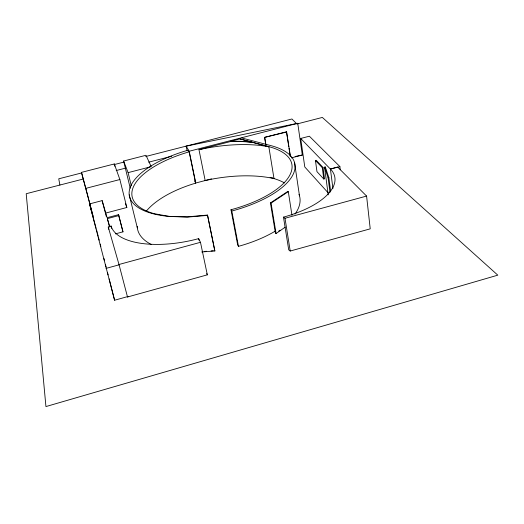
<?xml version="1.0" encoding="UTF-8"?>
<svg xmlns="http://www.w3.org/2000/svg" width="524" height="524" viewBox="0 0 524 524"><rect width="100%" height="100%" fill="white"/><g stroke="black" fill="none" stroke-linecap="round" stroke-linejoin="round"><path stroke-width="0.79" d="M278.729 231.084L280.026 230.18M291.986 215.397L288.305 191.646L287.683 191.496L270.423 202.939L275.48 233.357L276.096 233.527L285.18 227.174M270.423 202.939L271.046 203.096L288.305 191.646M108.868 229.374L108.258 227.03L111.081 226.021A74.12 32.095 -12.2 0 0 198.655 238.63L200.476 242.311L207.334 274.838L127.509 296.997L127.411 296.669M290.217 251.035L370.226 228.837L366.59 196.074L337.633 167.045L330.402 168.964A73.583 31.492 -9.7 0 1 283.477 217.133L288.711 249.817L290.217 251.035L284.997 218.266L283.477 217.133M115.411 233.874L122.976 231.85L118.542 214.67L107.106 217.696L102.141 200.62L89.538 203.921L114.592 300.226L128.524 296.361M284.997 218.266L366.59 196.074M108.258 227.03L118.994 264.489L200.476 242.311M105.999 268.393L119.42 264.738M323.786 179.025L324.533 178.822L323.02 167.457L316.182 160.292L315.441 160.488L316.974 171.662L323.786 179.025L322.267 167.66L315.441 160.488M322.267 167.66L323.02 167.457M339.88 166.573L330.421 169.088L300.691 138.467L309.363 136.214L339.88 166.573L340.279 169.802M105.658 213.078L126.828 207.497L119.872 179.536L114.311 163.953L81.482 172.376L93.108 216.386M109.398 226.361L107.374 218.619L118.837 215.58M194.601 180.957L195.76 183.014L211.499 178.881M291.351 157.901L302.315 155.019L297.743 123.297L186.158 146.15L187.14 150.86M123.605 161.025L128.105 172.632L151.213 166.658L145.98 155.287L123.605 161.025L130.26 188.273M85.576 188.424L119.872 179.536M81.665 172.933L58.74 178.815L59.906 185.044M114.068 164.621L123.553 162.185M145.685 156.506L291.907 118.987L296.931 123.985L322.345 117.435L497.8 275.159L45.935 406.565L26.2 193.723L83.689 178.913M186.158 146.15L189.203 151.246L297.743 123.297M116.19 170.542L125.701 168.093M148.692 162.171L171.682 156.25M253.105 142.613L253.04 142.6A73.832 29.75 -11.2 0 0 233.35 141.487L230.344 141.362L239.874 138.906L268.838 146.766A91.621 38.003 -11.2 0 0 204.871 148.449L198.969 149.681L205.172 180.544M198.969 149.681L230.383 141.585M265.733 144.473L264.574 137.373L286.536 131.779L290.434 156.466M264.574 137.373L286.746 132.002M204.923 180.597L210.969 179.326A89.899 40.44 -11.2 0 1 273.993 178.586A80.29 35.645 -11.2 0 1 284.539 182.909M295.11 156.499L302.315 155.019M328.227 194.849L324.546 167.136L325.319 167.005L328.862 177.61L330.664 191.352M324.546 167.136L328.07 177.741L328.862 177.61M201.694 251.965L214.86 250.976L207.511 215.063L187.009 216.884L168.197 216.333A83.722 34.224 -11.2 0 1 129.834 188.444A83.722 34.224 -11.2 0 1 187.998 150.192L189.151 151.829L195.622 183.151A80.139 35.691 -11.1 0 0 146.563 210.851M207.622 215.39L187.743 217.074L169.54 216.471L154.154 213.681A81.678 33.49 -11.2 0 1 189.151 151.829M204.177 251.468L206.567 251.278M211.087 250.917L213.288 250.741M230.344 141.362L233.311 141.257A73.838 29.737 -11.2 0 1 253 142.371L253.066 142.384M241.747 137.976L270.823 145.593A84.809 34.708 -11.2 0 1 292.012 176.464A84.809 34.708 -11.2 0 1 231.798 211.034L238.479 246.332A83.231 36.962 -11.2 0 0 275.264 231.11M238.479 246.332L237.673 244.944L230.999 209.738A81.81 33.471 -11.2 0 0 289.084 176.437A81.81 33.471 -11.2 0 0 268.819 146.648L239.874 138.906M270.102 177.413L273.993 178.586L268.819 146.648M328.358 193.068L304.785 166.96L300.691 138.467M230.999 209.738L231.798 211.034M206.718 273.541L207.334 274.838M125.518 203.738L126.828 207.497M214.86 250.976L207.511 215.063M122.976 231.85L118.542 214.67M107.374 218.619L109.85 227.134M81.482 172.376L88.752 199.389M89.538 203.921L96.121 228.353M96.547 229.925L97.182 232.289M118.994 264.489L127.509 296.997M102.141 200.62L105.239 212.443M105.652 214.021L106.267 216.386M111.081 226.021L111.697 228.366M88.949 200.161L90.338 205.565M90.731 207.111L91.923 211.748M92.316 213.294L92.912 215.613M97.385 233.082L98.198 236.239M98.604 237.824L99.206 240.189M100.222 244.138L100.831 246.509M103.863 258.358L104.473 260.729M105.481 264.679L106.09 267.05M107.505 272.578L108.114 274.949M109.13 278.899L114.592 300.226M114.311 163.953L114.907 166.337M129.212 194.81L137.34 227.888M128.105 172.632L131.321 185.882M198.655 238.63L198.989 240.208M189.203 151.246L195.76 183.014M271.046 203.096L276.096 233.527M264.764 137.602L265.923 144.709M286.536 131.779L288.803 146.766M289.038 148.344L290.231 156.231M294.514 162.479L299.492 195.838M328.07 177.741L329.982 192.288M325.319 167.005L325.738 170.176M330.402 168.964L332.93 188.45M272.65 177.977A72.482 31.695 -11.2 0 1 273.993 178.586M298.994 194.332A83.231 36.962 -11.2 0 1 294.986 214.139M151.508 244.584A82.144 36.477 -11.2 0 1 137.216 226.348"/></g></svg>
